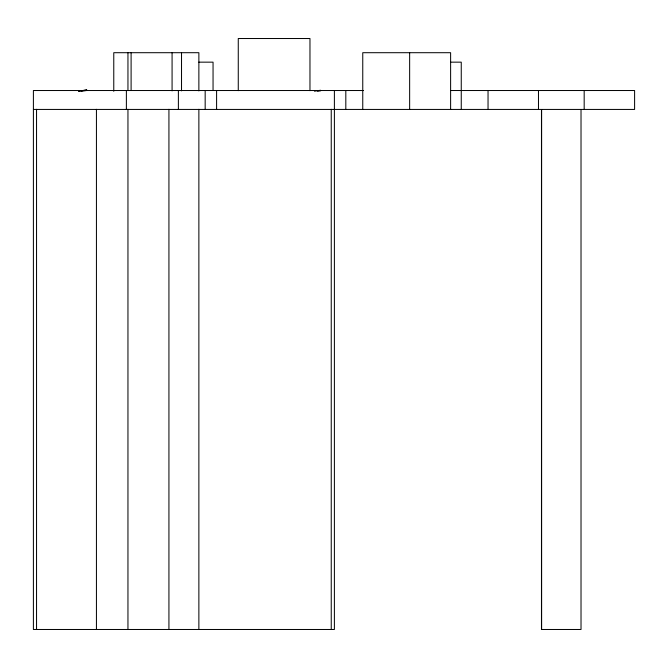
<?xml version="1.0" encoding="UTF-8"?>
<svg xmlns="http://www.w3.org/2000/svg" width="668" height="668" viewBox="0 0 668 668"><rect width="100%" height="100%" fill="white"/><g stroke="black" fill="none" stroke-linecap="round" stroke-linejoin="round"><path stroke-width="1" d="M81.613 91.257L86.706 90.481M314.453 91.182L320.565 90.255L320.648 90.798L317.592 91.257M198.872 62.157L213.05 62.157L213.05 90.522M450.616 62.157L461.254 62.157L461.254 109.435M363.509 90.522L33.4 90.522L33.4 629.481L334.392 629.481L334.392 90.522M450.616 90.522L634.6 90.522L634.6 109.435L33.4 109.435M584.174 90.522L584.174 109.435M581.018 109.435L581.018 629.481L541.472 629.481L541.472 109.435M541.623 109.435L541.623 629.481M538.475 90.522L538.475 109.435M488.041 90.522L488.041 109.435M450.616 109.435L450.616 52.705L362.757 52.705L362.757 109.435M409.643 52.705L409.643 109.435M345.815 90.522L345.815 109.435M331.244 109.293L331.244 629.481M309.969 90.664L309.969 38.519L238.267 38.519L238.267 90.664M216.599 90.522L216.599 109.435M205.168 90.522L205.168 109.435M198.872 90.94L198.872 52.705L113.769 52.705L113.769 91.299M198.872 109.293L198.872 629.481M181.529 52.705L181.529 90.873M178.381 90.522L178.381 109.435M172.077 52.705L172.077 90.873M168.929 109.293L168.929 629.481M131.103 52.705L131.103 90.522M127.955 52.705L127.955 90.522M127.955 109.293L127.955 629.481M126.377 90.522L126.377 109.435M96.434 109.293L96.434 629.481M36.548 109.293L36.548 629.481M86.623 89.946L78.482 91.182L86.706 90.013L86.782 90.556L86.623 89.946"/></g></svg>
